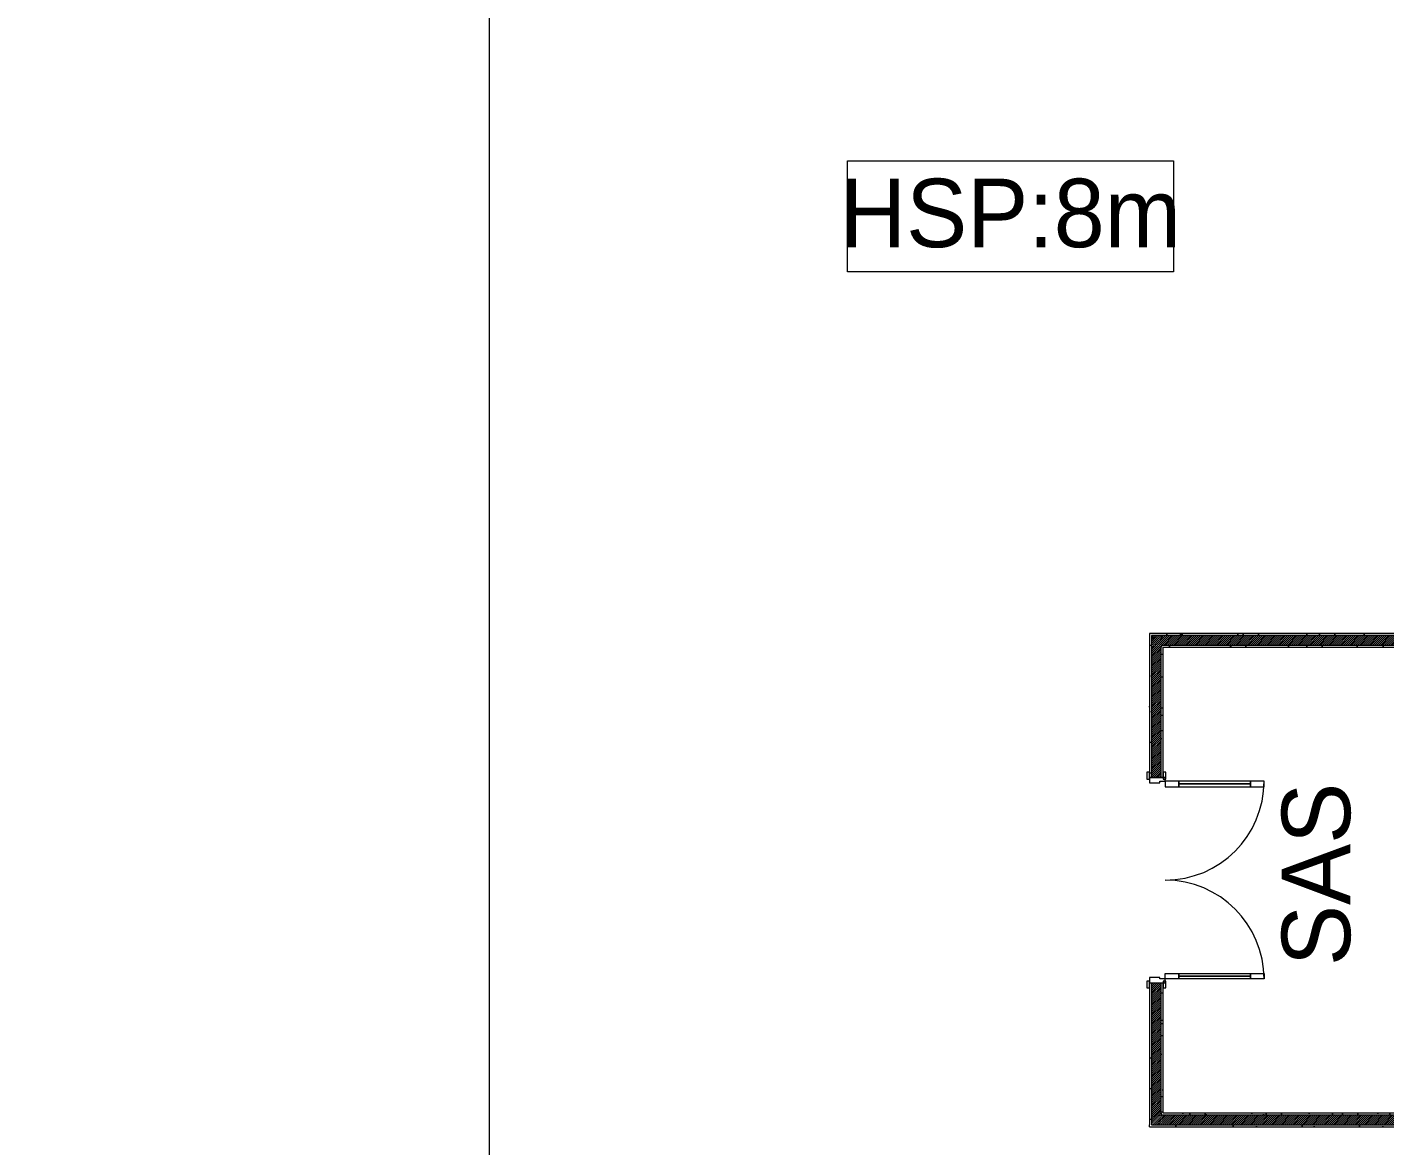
# Model space of a CAD drawing. Header units: millimetres. Extents: x 141848 to 1648660, y -821378 to -151356.
# Drawn here: x 393203 to 403114, y -229049 to -220881 of the extents above; entities that cross this region are included whole.
import ezdxf

# ---------------------------------------------------------------- set-up
doc = ezdxf.new("R2010")
doc.units = ezdxf.units.MM
doc.header["$MEASUREMENT"] = 0
doc.linetypes.add('Wipeout_Contour', pattern=[1000, 0, -1000])
for name, color, linetype in [('Hachure', 7, 'Continuous'), ('Portes ARCHICAD', 7, 'Continuous'), ('Sols_ Dalles', 7, 'Continuous'), ('Structure - Murs extérieurs', 7, 'Continuous')]:
    doc.layers.add(name, color=color, linetype=linetype)
doc.styles.add('STYLE_GENERE_1', font='')
doc.styles.get('STYLE_GENERE_1').set_extended_font_data('Agency FB')
pattern_1 = [(45, (0, 175), (-55.684659, 55.684659), [0, -52.5, 0, -78.75]), (110, (175, 175), (74.000794, 26.934086), [0, -38.5, 0, -66.5])]
pattern_2 = [(45, (0, 0), (-7.07106781, 7.07106781), [])]

# ---------------------------------------------------------------- blocks, each defined once
blk = doc.blocks.new('Mur_312_2', base_point=(401410.3, -228894.7))
at = {"color": 254, "linetype": 'Wipeout_Contour', "lineweight": 0, "ltscale": 1386333.34317111}
blk.add_wipeout([(401480.3, -228809.7), (401480.3, -228824.7), (401495.3, -228809.7)], dxfattribs=at).dxf.layer = 'Structure - Murs extérieurs'
at = {"color": 254, "linetype": 'Wipeout_Contour', "lineweight": 0, "ltscale": 1386238.104364841}
blk.add_wipeout([(401395.3, -228894.7), (401395.3, -228909.7), (401410.3, -228894.7)], dxfattribs=at).dxf.layer = 'Structure - Murs extérieurs'
at = {"layer": 'Structure - Murs extérieurs', "linetype": 'Continuous', "lineweight": 5, "true_color": 0x5f5f5f}
h = blk.add_hatch(dxfattribs=at)
h.set_pattern_fill('Enduit_0002', color=251, style=0, pattern_type=2)
h.set_pattern_definition(pattern_1)
h.paths.add_polyline_path([(401480.3, -228809.7), (401480.3, -228824.7), (401495.3, -228809.7)])
h = blk.add_hatch(dxfattribs=at)
h.set_pattern_fill('Enduit_0002', color=251, style=0, pattern_type=2)
h.set_pattern_definition(pattern_1)
h.paths.add_polyline_path([(401395.3, -228894.7), (401395.3, -228909.7), (401410.3, -228894.7)])
at = {"color": 254, "linetype": 'Wipeout_Contour', "lineweight": 0, "ltscale": 1386248.207624985}
blk.add_wipeout([(401410.3, -228824.7), (401410.3, -228894.7), (401480.3, -228824.7)], dxfattribs=at).dxf.layer = 'Structure - Murs extérieurs'
at = {"layer": 'Structure - Murs extérieurs', "linetype": 'Continuous', "lineweight": 5, "true_color": 0x5f5f5f}
h = blk.add_hatch(dxfattribs=at)
h.set_pattern_fill('Briques_terre_cuite__int_94', color=251, style=0, pattern_type=2)
h.set_pattern_definition(pattern_2)
h.paths.add_polyline_path([(401410.3, -228824.7), (401410.3, -228894.7), (401480.3, -228824.7)])
at = {"color": 254, "linetype": 'Wipeout_Contour', "lineweight": 0, "ltscale": 1386353.428898158}
blk.add_wipeout([(401495.3, -228809.7), (401480.3, -228824.7), (401495.3, -228824.7)], dxfattribs=at).dxf.layer = 'Structure - Murs extérieurs'
at = {"color": 254, "linetype": 'Wipeout_Contour', "lineweight": 0, "ltscale": 1386258.191839717}
blk.add_wipeout([(401410.3, -228894.7), (401395.3, -228909.7), (401410.3, -228909.7)], dxfattribs=at).dxf.layer = 'Structure - Murs extérieurs'
at = {"layer": 'Structure - Murs extérieurs', "linetype": 'Continuous', "lineweight": 5, "true_color": 0x5f5f5f}
h = blk.add_hatch(dxfattribs=at)
h.set_pattern_fill('Enduit_0002', color=251, style=0, pattern_type=2)
h.set_pattern_definition(pattern_1)
h.paths.add_polyline_path([(401495.3, -228809.7), (401480.3, -228824.7), (401495.3, -228824.7)])
h = blk.add_hatch(dxfattribs=at)
h.set_pattern_fill('Enduit_0002', color=251, style=0, pattern_type=2)
h.set_pattern_definition(pattern_1)
h.paths.add_polyline_path([(401410.3, -228894.7), (401395.3, -228909.7), (401410.3, -228909.7)])
at = {"color": 254, "linetype": 'Wipeout_Contour', "lineweight": 0, "ltscale": 1852831.722621997}
blk.add_wipeout([(401495.3, -228824.7), (403995.6, -228824.7), (403995.6, -228809.7), (401495.3, -228809.7)], dxfattribs=at).dxf.layer = 'Structure - Murs extérieurs'
at = {"color": 254, "linetype": 'Wipeout_Contour', "lineweight": 0, "ltscale": 1852852.021322647}
blk.add_wipeout([(401410.3, -228909.7), (403995.6, -228909.7), (403995.6, -228894.7), (401410.3, -228894.7)], dxfattribs=at).dxf.layer = 'Structure - Murs extérieurs'
at = {"layer": 'Structure - Murs extérieurs', "linetype": 'Continuous', "lineweight": 5, "true_color": 0x5f5f5f}
h = blk.add_hatch(dxfattribs=at)
h.set_pattern_fill('Enduit_0002', color=251, style=0, pattern_type=2)
h.set_pattern_definition(pattern_1)
h.paths.add_polyline_path([(401495.3, -228824.7), (403995.6, -228824.7), (403995.6, -228809.7), (401495.3, -228809.7)])
h = blk.add_hatch(dxfattribs=at)
h.set_pattern_fill('Enduit_0002', color=251, style=0, pattern_type=2)
h.set_pattern_definition(pattern_1)
h.paths.add_polyline_path([(401410.3, -228909.7), (403995.6, -228909.7), (403995.6, -228894.7), (401410.3, -228894.7)])
at = {"color": 254, "linetype": 'Wipeout_Contour', "lineweight": 0, "ltscale": 1386343.314531035}
blk.add_wipeout([(401480.3, -228824.7), (401410.3, -228894.7), (401480.3, -228894.7)], dxfattribs=at).dxf.layer = 'Structure - Murs extérieurs'
at = {"layer": 'Structure - Murs extérieurs', "linetype": 'Continuous', "lineweight": 5, "true_color": 0x5f5f5f}
h = blk.add_hatch(dxfattribs=at)
h.set_pattern_fill('Briques_terre_cuite__int_94', color=251, style=0, pattern_type=2)
h.set_pattern_definition(pattern_2)
h.paths.add_polyline_path([(401480.3, -228824.7), (401410.3, -228894.7), (401480.3, -228894.7)])
at = {"layer": 'Structure - Murs extérieurs', "color": 7, "linetype": 'Continuous', "lineweight": 5}
blk.add_line((401410.3, -228824.7), (401410.3, -228894.7), dxfattribs=at)
at = {"layer": 'Structure - Murs extérieurs', "color": 7, "linetype": 'Continuous', "lineweight": 5, "flags": 128}
blk.add_lwpolyline([(401395.3, -228909.7), (401395.3, -228894.7)], dxfattribs=at)
at = {"color": 254, "linetype": 'Wipeout_Contour', "lineweight": 0, "ltscale": 1852889.647125193}
blk.add_wipeout([(401480.3, -228894.7), (403995.6, -228894.7), (403995.6, -228824.7), (401480.3, -228824.7)], dxfattribs=at).dxf.layer = 'Structure - Murs extérieurs'
at = {"layer": 'Structure - Murs extérieurs', "linetype": 'Continuous', "lineweight": 5, "true_color": 0x5f5f5f}
h = blk.add_hatch(dxfattribs=at)
h.set_pattern_fill('Briques_terre_cuite__int_94', color=251, style=0, pattern_type=2)
h.set_pattern_definition(pattern_2)
h.paths.add_polyline_path([(401480.3, -228894.7), (403995.6, -228894.7), (403995.6, -228824.7), (401480.3, -228824.7)])
at = {"layer": 'Structure - Murs extérieurs', "color": 7, "linetype": 'Continuous', "lineweight": 5}
for p, q in [((401480.3, -228809.7), (401480.3, -228824.7)), ((403995.6, -228824.7), (401480.3, -228824.7)), ((401410.3, -228894.7), (401480.3, -228894.7)), ((401480.3, -228894.7), (403995.6, -228894.7))]:
    blk.add_line(p, q, dxfattribs=at)
at = {"layer": 'Structure - Murs extérieurs', "color": 7, "linetype": 'Continuous', "lineweight": 5, "flags": 128}
for points in [[(403995.6, -228809.7), (401495.3, -228809.7)], [(401395.3, -228909.7), (403995.6, -228909.7)]]:
    blk.add_lwpolyline(points, dxfattribs=at)
blk = doc.blocks.new('Mur_313_2', base_point=(403995.6, -225323.1))
at = {"color": 254, "linetype": 'Wipeout_Contour', "lineweight": 0, "ltscale": 1380947.466744375}
blk.add_wipeout([(401395.3, -225323.1), (401410.3, -225323.1), (401395.3, -225308.1)], dxfattribs=at).dxf.layer = 'Structure - Murs extérieurs'
at = {"color": 254, "linetype": 'Wipeout_Contour', "lineweight": 0, "ltscale": 1381294.651996197}
blk.add_wipeout([(401495.3, -225408.1), (401480.3, -225393.1), (401480.3, -225408.1)], dxfattribs=at).dxf.layer = 'Structure - Murs extérieurs'
at = {"layer": 'Structure - Murs extérieurs', "linetype": 'Continuous', "lineweight": 5, "true_color": 0x5f5f5f}
h = blk.add_hatch(dxfattribs=at)
h.set_pattern_fill('Enduit_0002', color=251, style=0, pattern_type=2)
h.set_pattern_definition(pattern_1)
h.paths.add_polyline_path([(401395.3, -225323.1), (401410.3, -225323.1), (401395.3, -225308.1)])
h = blk.add_hatch(dxfattribs=at)
h.set_pattern_fill('Enduit_0002', color=251, style=0, pattern_type=2)
h.set_pattern_definition(pattern_1)
h.paths.add_polyline_path([(401495.3, -225408.1), (401480.3, -225393.1), (401480.3, -225408.1)])
at = {"color": 254, "linetype": 'Wipeout_Contour', "lineweight": 0, "ltscale": 1381110.542880307}
blk.add_wipeout([(401480.3, -225393.1), (401410.3, -225323.1), (401410.3, -225393.1)], dxfattribs=at).dxf.layer = 'Structure - Murs extérieurs'
at = {"layer": 'Structure - Murs extérieurs', "linetype": 'Continuous', "lineweight": 5, "true_color": 0x5f5f5f}
h = blk.add_hatch(dxfattribs=at)
h.set_pattern_fill('Briques_terre_cuite__int_94', color=251, style=0, pattern_type=2)
h.set_pattern_definition(pattern_2)
h.paths.add_polyline_path([(401480.3, -225393.1), (401410.3, -225323.1), (401410.3, -225393.1)])
at = {"color": 254, "linetype": 'Wipeout_Contour', "lineweight": 0, "ltscale": 1845804.626528796}
blk.add_wipeout([(401410.3, -225323.1), (403995.6, -225323.1), (403995.6, -225308.1), (401410.3, -225308.1)], dxfattribs=at).dxf.layer = 'Structure - Murs extérieurs'
at = {"color": 254, "linetype": 'Wipeout_Contour', "lineweight": 0, "ltscale": 1846118.898719603}
blk.add_wipeout([(401495.3, -225408.1), (403995.6, -225408.1), (403995.6, -225393.1), (401495.3, -225393.1)], dxfattribs=at).dxf.layer = 'Structure - Murs extérieurs'
at = {"layer": 'Structure - Murs extérieurs', "linetype": 'Continuous', "lineweight": 5, "true_color": 0x5f5f5f}
h = blk.add_hatch(dxfattribs=at)
h.set_pattern_fill('Enduit_0002', color=251, style=0, pattern_type=2)
h.set_pattern_definition(pattern_1)
h.paths.add_polyline_path([(401410.3, -225323.1), (403995.6, -225323.1), (403995.6, -225308.1), (401410.3, -225308.1)])
h = blk.add_hatch(dxfattribs=at)
h.set_pattern_fill('Enduit_0002', color=251, style=0, pattern_type=2)
h.set_pattern_definition(pattern_1)
h.paths.add_polyline_path([(401495.3, -225408.1), (403995.6, -225408.1), (403995.6, -225393.1), (401495.3, -225393.1)])
at = {"color": 254, "linetype": 'Wipeout_Contour', "lineweight": 0, "ltscale": 1380951.843274243}
blk.add_wipeout([(401410.3, -225308.1), (401395.3, -225308.1), (401410.3, -225323.1)], dxfattribs=at).dxf.layer = 'Structure - Murs extérieurs'
at = {"color": 254, "linetype": 'Wipeout_Contour', "lineweight": 0, "ltscale": 1381299.02705682}
blk.add_wipeout([(401495.3, -225393.1), (401480.3, -225393.1), (401495.3, -225408.1)], dxfattribs=at).dxf.layer = 'Structure - Murs extérieurs'
at = {"layer": 'Structure - Murs extérieurs', "linetype": 'Continuous', "lineweight": 5, "true_color": 0x5f5f5f}
h = blk.add_hatch(dxfattribs=at)
h.set_pattern_fill('Enduit_0002', color=251, style=0, pattern_type=2)
h.set_pattern_definition(pattern_1)
h.paths.add_polyline_path([(401410.3, -225308.1), (401395.3, -225308.1), (401410.3, -225323.1)])
h = blk.add_hatch(dxfattribs=at)
h.set_pattern_fill('Enduit_0002', color=251, style=0, pattern_type=2)
h.set_pattern_definition(pattern_1)
h.paths.add_polyline_path([(401495.3, -225393.1), (401480.3, -225393.1), (401495.3, -225408.1)])
at = {"color": 254, "linetype": 'Wipeout_Contour', "lineweight": 0, "ltscale": 1846009.723419578}
blk.add_wipeout([(401480.3, -225393.1), (403995.6, -225393.1), (403995.6, -225323.1), (401480.3, -225323.1)], dxfattribs=at).dxf.layer = 'Structure - Murs extérieurs'
at = {"layer": 'Structure - Murs extérieurs', "linetype": 'Continuous', "lineweight": 5, "true_color": 0x5f5f5f}
h = blk.add_hatch(dxfattribs=at)
h.set_pattern_fill('Briques_terre_cuite__int_94', color=251, style=0, pattern_type=2)
h.set_pattern_definition(pattern_2)
h.paths.add_polyline_path([(401480.3, -225393.1), (403995.6, -225393.1), (403995.6, -225323.1), (401480.3, -225323.1)])
at = {"color": 254, "linetype": 'Wipeout_Contour', "lineweight": 0, "ltscale": 1381135.955453232}
blk.add_wipeout([(401480.3, -225323.1), (401410.3, -225323.1), (401480.3, -225393.1)], dxfattribs=at).dxf.layer = 'Structure - Murs extérieurs'
at = {"layer": 'Structure - Murs extérieurs', "linetype": 'Continuous', "lineweight": 5, "true_color": 0x5f5f5f}
h = blk.add_hatch(dxfattribs=at)
h.set_pattern_fill('Briques_terre_cuite__int_94', color=251, style=0, pattern_type=2)
h.set_pattern_definition(pattern_2)
h.paths.add_polyline_path([(401480.3, -225323.1), (401410.3, -225323.1), (401480.3, -225393.1)])
at = {"layer": 'Structure - Murs extérieurs', "color": 7, "linetype": 'Continuous', "lineweight": 5}
for p, q in [((401410.3, -225323.1), (401410.3, -225393.1)), ((401480.3, -225323.1), (401410.3, -225323.1)), ((403995.6, -225323.1), (401480.3, -225323.1)), ((401480.3, -225393.1), (401480.3, -225408.1)), ((401480.3, -225393.1), (403995.6, -225393.1))]:
    blk.add_line(p, q, dxfattribs=at)
at = {"layer": 'Structure - Murs extérieurs', "color": 7, "linetype": 'Continuous', "lineweight": 5, "flags": 128}
for points in [[(401395.3, -225308.1), (401395.3, -225323.1)], [(403995.6, -225308.1), (401395.3, -225308.1)], [(401495.3, -225408.1), (403995.6, -225408.1)]]:
    blk.add_lwpolyline(points, dxfattribs=at)
blk = doc.blocks.new('Porte double 25_6')
at = {"layer": 'Portes ARCHICAD', "color": 7, "linetype": 'Continuous', "lineweight": 5}
for p, q in [((-722, 722), (-722, 622)), ((-682, 722), (-722, 722)), ((-682, 622), (-682, 722)), ((682, 622), (682, 722)), ((682, 722), (722, 722)), ((722, 722), (722, 622)), ((-722, 622), (-682, 622)), ((-702, 622), (-702, 100)), ((722, 622), (682, 622)), ((702, 622), (702, 100)), ((-682, 100), (-722, 100)), ((-722, 100), (-722, 0)), ((-682, 0), (-682, 100)), ((682, 0), (682, 100)), ((682, 100), (722, 100)), ((722, 100), (722, 0)), ((-737, 4), (-787, 4)), ((-787, 4), (-787, -15)), ((-722, 0), (-750, 0)), ((-750, 0), (-750, -115)), ((-737, -15), (-737, 4)), ((-722, -40), (-722, 0)), ((-722, 0), (-682, 0)), ((722, 0), (682, 0)), ((750, 0), (722, 0)), ((722, 0), (722, -40)), ((787, 4), (737, 4)), ((737, 4), (737, -15)), ((750, -115), (750, 0)), ((787, -15), (787, 4)), ((-787, -15), (-737, -15)), ((-750, -15), (-787, -15)), ((-750, -15), (-787, -15)), ((-750, -30), (-750, -15)), ((-750, -30), (-750, -15)), ((-750, -100), (-750, -30)), ((-750, -100), (-750, -30)), ((-710, -40), (-722, -40)), ((-710, -115), (-710, -40)), ((722, -40), (710, -40)), ((710, -40), (710, -115)), ((737, -15), (787, -15)), ((750, -30), (750, -15)), ((750, -30), (750, -15)), ((750, -15), (787, -15)), ((750, -15), (787, -15)), ((750, -100), (750, -30)), ((750, -100), (750, -30)), ((-737, -115), (-787, -115)), ((-787, -115), (-787, -134)), ((-750, -115), (-787, -115)), ((-750, -115), (-787, -115)), ((-787, -134), (-737, -134)), ((-750, -115), (-750, -100)), ((-750, -115), (-750, -100)), ((-750, -115), (-710, -115)), ((-737, -134), (-737, -115)), ((710, -115), (750, -115)), ((787, -115), (737, -115)), ((737, -115), (737, -134)), ((737, -134), (787, -134)), ((750, -115), (750, -100)), ((750, -115), (750, -100)), ((750, -115), (787, -115)), ((750, -115), (787, -115)), ((787, -134), (787, -115))]:
    blk.add_line(p, q, dxfattribs=at)
at = {"layer": 'Portes ARCHICAD', "color": 7, "linetype": 'Continuous', "lineweight": 5, "flags": 128}
for points in [[(-722, 622), (-722, 100), (-702, 100), (-702, 622)], [(-702, 622), (-702, 100), (-682, 100), (-682, 622)], [(702, 622), (702, 100), (682, 100), (682, 622)], [(722, 622), (722, 100), (702, 100), (702, 622)]]:
    blk.add_lwpolyline(points, close=True, dxfattribs=at)
at = {"layer": 'Portes ARCHICAD', "color": 7, "linetype": 'Continuous', "lineweight": 5}
for centre, start, end in [((-722, 0), 0, 90), ((722, 0), 90, 180)]:
    blk.add_arc(centre, 722, start, end, dxfattribs=at)
blk = doc.blocks.new('Mur_314_2', base_point=(401410.3, -225323.1))
at = {"color": 254, "linetype": 'Wipeout_Contour', "lineweight": 0, "ltscale": 1842296.860202889}
blk.add_wipeout([(401395.3, -226359.1), (401410.3, -226359.1), (401410.3, -225323.1), (401395.3, -225323.1)], dxfattribs=at).dxf.layer = 'Structure - Murs extérieurs'
at = {"color": 254, "linetype": 'Wipeout_Contour', "lineweight": 0, "ltscale": 1842676.399047704}
blk.add_wipeout([(401480.3, -225408.1), (401480.3, -226359.1), (401495.3, -226359.1), (401495.3, -225408.1)], dxfattribs=at).dxf.layer = 'Structure - Murs extérieurs'
at = {"color": 254, "linetype": 'Wipeout_Contour', "lineweight": 0, "ltscale": 1847291.716444481}
blk.add_wipeout([(401395.3, -228894.7), (401410.3, -228894.7), (401410.3, -227859.1), (401395.3, -227859.1)], dxfattribs=at).dxf.layer = 'Structure - Murs extérieurs'
at = {"color": 254, "linetype": 'Wipeout_Contour', "lineweight": 0, "ltscale": 1847503.05631031}
blk.add_wipeout([(401480.3, -228809.7), (401495.3, -228809.7), (401495.3, -227859.1), (401480.3, -227859.1)], dxfattribs=at).dxf.layer = 'Structure - Murs extérieurs'
at = {"layer": 'Structure - Murs extérieurs', "linetype": 'Continuous', "lineweight": 5, "true_color": 0x5f5f5f}
h = blk.add_hatch(dxfattribs=at)
h.set_pattern_fill('Enduit_0002', color=251, style=0, pattern_type=2)
h.set_pattern_definition(pattern_1)
h.paths.add_polyline_path([(401395.3, -226359.1), (401410.3, -226359.1), (401410.3, -225323.1), (401395.3, -225323.1)])
h = blk.add_hatch(dxfattribs=at)
h.set_pattern_fill('Enduit_0002', color=251, style=0, pattern_type=2)
h.set_pattern_definition(pattern_1)
h.paths.add_polyline_path([(401480.3, -225408.1), (401480.3, -226359.1), (401495.3, -226359.1), (401495.3, -225408.1)])
h = blk.add_hatch(dxfattribs=at)
h.set_pattern_fill('Enduit_0002', color=251, style=0, pattern_type=2)
h.set_pattern_definition(pattern_1)
h.paths.add_polyline_path([(401395.3, -228894.7), (401410.3, -228894.7), (401410.3, -227859.1), (401395.3, -227859.1)])
h = blk.add_hatch(dxfattribs=at)
h.set_pattern_fill('Enduit_0002', color=251, style=0, pattern_type=2)
h.set_pattern_definition(pattern_1)
h.paths.add_polyline_path([(401480.3, -228809.7), (401495.3, -228809.7), (401495.3, -227859.1), (401480.3, -227859.1)])
at = {"color": 254, "linetype": 'Wipeout_Contour', "lineweight": 0, "ltscale": 1842513.554363115}
blk.add_wipeout([(401410.3, -225393.1), (401410.3, -226359.1), (401480.3, -226359.1), (401480.3, -225393.1)], dxfattribs=at).dxf.layer = 'Structure - Murs extérieurs'
at = {"color": 254, "linetype": 'Wipeout_Contour', "lineweight": 0, "ltscale": 1847370.141917491}
blk.add_wipeout([(401410.3, -228824.7), (401480.3, -228824.7), (401480.3, -227859.1), (401410.3, -227859.1)], dxfattribs=at).dxf.layer = 'Structure - Murs extérieurs'
at = {"layer": 'Structure - Murs extérieurs', "linetype": 'Continuous', "lineweight": 5, "true_color": 0x5f5f5f}
h = blk.add_hatch(dxfattribs=at)
h.set_pattern_fill('Briques_terre_cuite__int_94', color=251, style=0, pattern_type=2)
h.set_pattern_definition(pattern_2)
h.paths.add_polyline_path([(401410.3, -225393.1), (401410.3, -226359.1), (401480.3, -226359.1), (401480.3, -225393.1)])
h = blk.add_hatch(dxfattribs=at)
h.set_pattern_fill('Briques_terre_cuite__int_94', color=251, style=0, pattern_type=2)
h.set_pattern_definition(pattern_2)
h.paths.add_polyline_path([(401410.3, -228824.7), (401480.3, -228824.7), (401480.3, -227859.1), (401410.3, -227859.1)])
at = {"layer": 'Structure - Murs extérieurs', "color": 7, "linetype": 'Continuous', "lineweight": 5}
for p, q in [((401410.3, -225323.1), (401410.3, -225393.1)), ((401410.3, -225393.1), (401410.3, -226359.1)), ((401480.3, -225393.1), (401480.3, -225408.1)), ((401480.3, -226359.1), (401480.3, -225408.1)), ((401395.3, -226359.1), (401395.3, -226322.1)), ((401495.3, -226359.1), (401495.3, -226322.1)), ((401395.3, -226359.1), (401410.3, -226359.1)), ((401410.3, -226359.1), (401480.3, -226359.1)), ((401480.3, -226359.1), (401495.3, -226359.1)), ((401395.3, -227859.1), (401395.3, -227896.1)), ((401395.3, -227859.1), (401410.3, -227859.1)), ((401410.3, -227859.1), (401410.3, -228824.7)), ((401410.3, -227859.1), (401480.3, -227859.1)), ((401480.3, -228809.7), (401480.3, -227859.1)), ((401480.3, -227859.1), (401495.3, -227859.1)), ((401495.3, -227859.1), (401495.3, -227896.1)), ((401410.3, -228824.7), (401410.3, -228894.7)), ((401480.3, -228809.7), (401480.3, -228824.7))]:
    blk.add_line(p, q, dxfattribs=at)
at = {"layer": 'Structure - Murs extérieurs', "color": 7, "linetype": 'Continuous', "lineweight": 5, "flags": 128}
for points in [[(401395.3, -225323.1), (401395.3, -226359.1)], [(401495.3, -226359.1), (401495.3, -225408.1)], [(401395.3, -227859.1), (401395.3, -228894.7)], [(401495.3, -228809.7), (401495.3, -227859.1)]]:
    blk.add_lwpolyline(points, dxfattribs=at)
at = {"layer": 'Portes ARCHICAD', "color": 7, "linetype": 'Continuous', "lineweight": 5, "zscale": 1000, "rotation": 270}
blk.add_blockref('Porte double 25_6', (401510.3, -227109.1), dxfattribs=at)

msp = doc.modelspace()

# ---------------------------------------------------------------- linework, layer by layer
at = {"layer": 'Hachure', "color": 7, "linetype": 'Continuous', "lineweight": 5, "flags": 128}
msp.add_lwpolyline([(399190.855, -221856.47), (401571.4, -221856.47), (401571.4, -222667.285), (399190.855, -222667.285)], close=True, dxfattribs=at)
at = {"layer": 'Sols_ Dalles', "color": 7, "linetype": 'Continuous', "lineweight": 5, "flags": 128}
msp.add_lwpolyline([(381519.953, -188437.176), (396575.061, -188437.176), (396575.061, -231395.57), (381519.953, -231395.57)], close=True, dxfattribs=at)

# ---------------------------------------------------------------- block references
at = {"layer": 'Structure - Murs extérieurs', "color": 211, "lineweight": 5, "true_color": 0xfe55ff}
for name, p in [('Mur_313_2', (403995.553, -225323.12)), ('Mur_312_2', (401410.289, -228894.744))]:
    msp.add_blockref(name, p, dxfattribs=at)

# ---------------------------------------------------------------- texts
at = {"layer": 'Hachure', "color": 250, "linetype": 'Continuous', "lineweight": 5, "true_color": 0x1f1f1f, "insert": (400381.127, -222241.605), "char_height": 500, "attachment_point": 5, "style": 'STYLE_GENERE_1'}
msp.add_mtext('\\A1;{\\pqc;\\fAgency FB|b0|i0|c0|p34;HSP:8m}', dxfattribs=at)
at = {"layer": 'Hachure', "color": 250, "linetype": 'Continuous', "lineweight": 5, "true_color": 0x1f1f1f, "insert": (402614.554, -227067.754), "char_height": 500, "attachment_point": 5, "rotation": 90, "style": 'STYLE_GENERE_1'}
msp.add_mtext('\\A1;{\\pqc;\\fAgency FB|b0|i0|c0|p34;SAS}', dxfattribs=at)

# ---------------------------------------------------------------- next in the draw order: block references
at = {"layer": 'Structure - Murs extérieurs', "color": 211, "lineweight": 5, "true_color": 0xfe55ff}
msp.add_blockref('Mur_314_2', (401410.289, -225323.12), dxfattribs=at)

doc.saveas('drawing.dxf')
